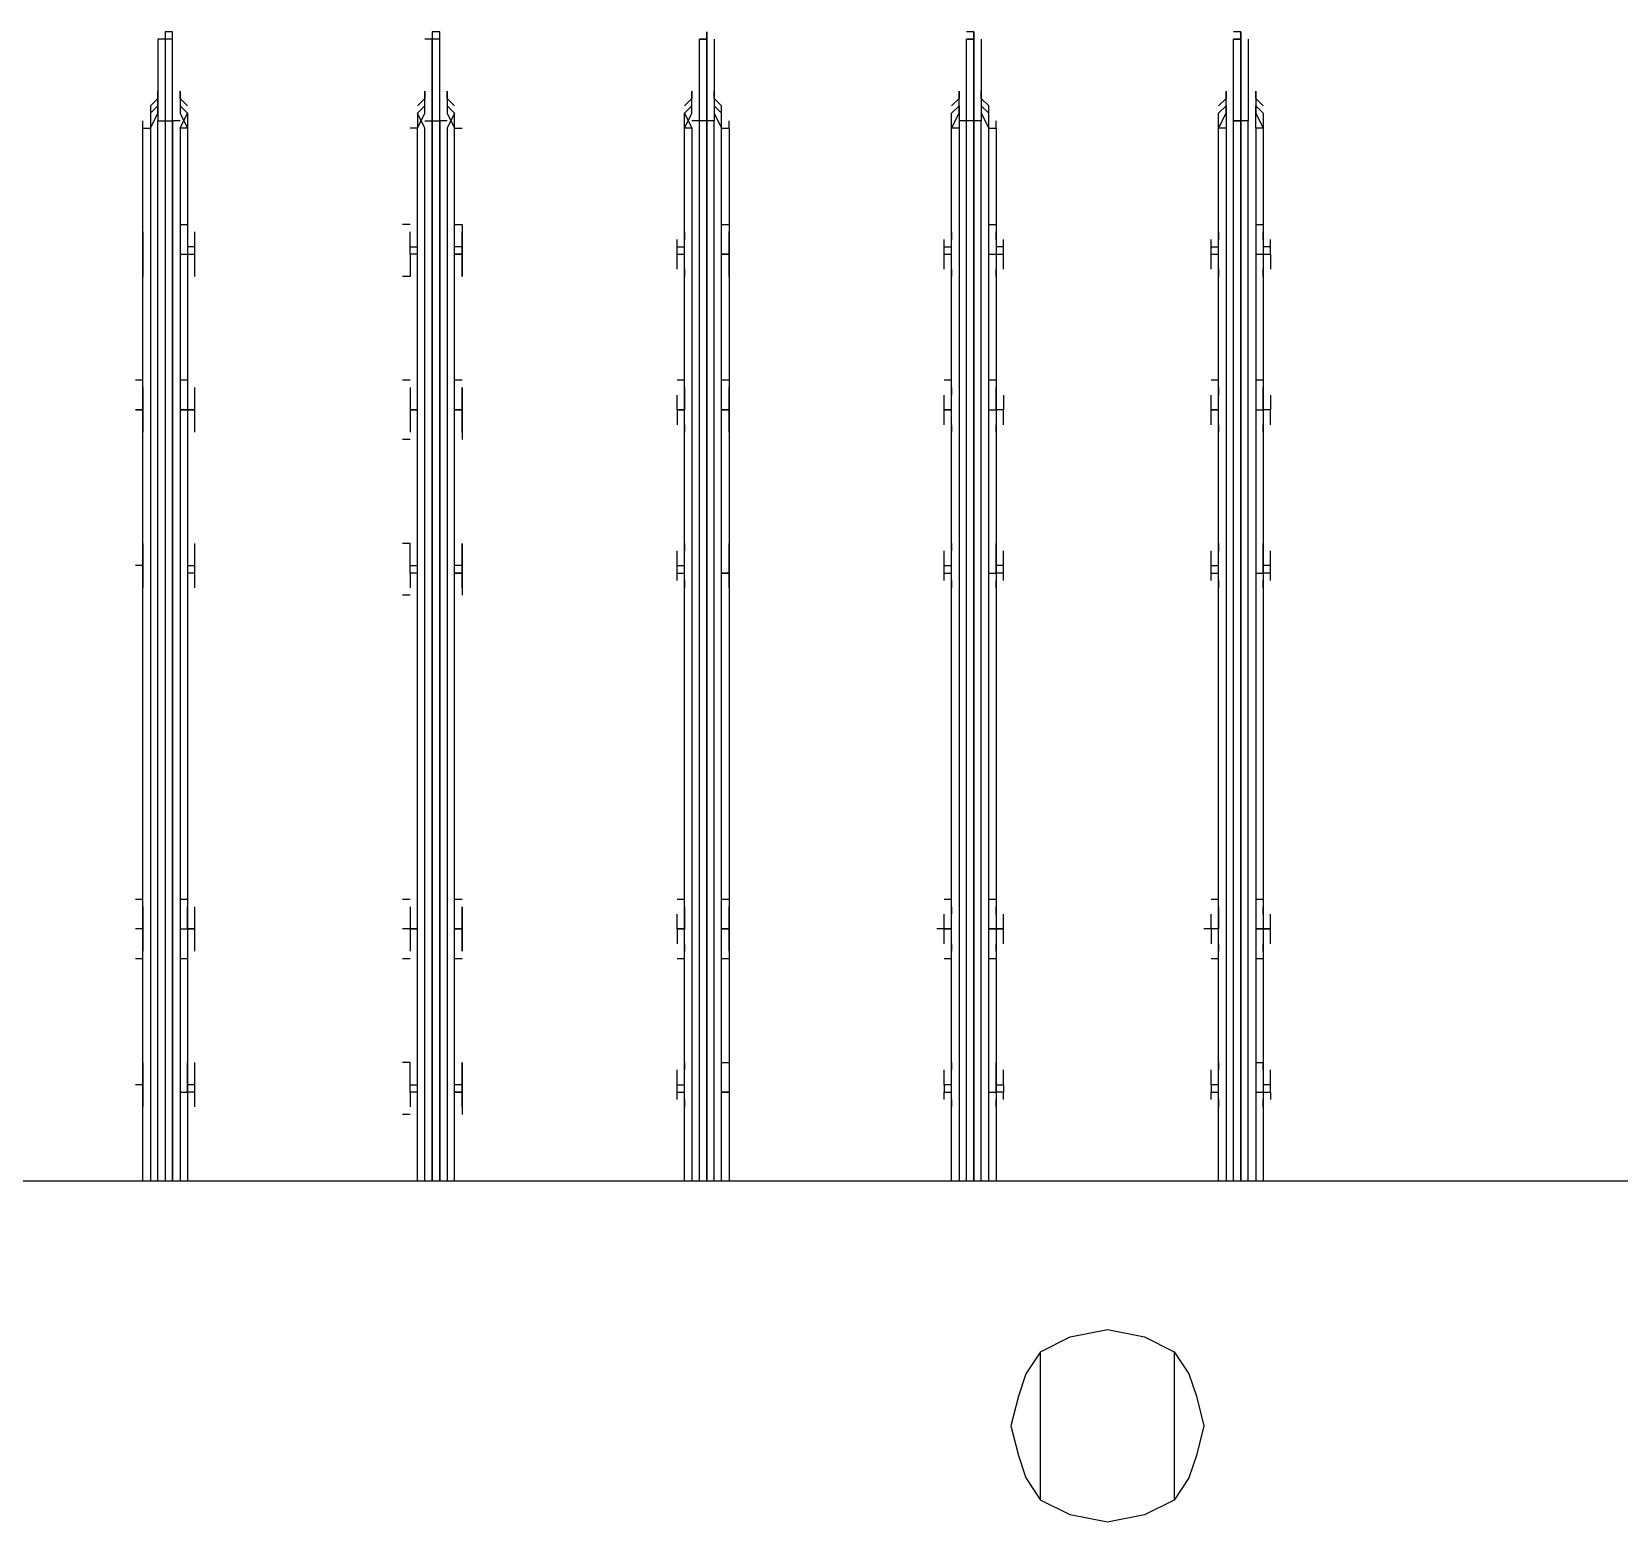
# Model space of a CAD drawing. Header units: metres. Extents: x 531277 to 531898, y 2673784 to 2674172.
# Drawn here: x 531483.1318 to 531483.4278, y 2673978.9355 to 2673979.2135 of the extents above; entities that cross this region are included whole.
import ezdxf

# ---------------------------------------------------------------- set-up
doc = ezdxf.new("R2010")
doc.units = ezdxf.units.M
doc.header["$MEASUREMENT"] = 0
doc.layers.add('IDT', color=7, linetype='Continuous')

# ---------------------------------------------------------------- blocks, each defined once
blk = doc.blocks.new('IDT')
at = {"layer": 'IDT', "color": 0, "lineweight": 25}
for p, q in [((16.72243, 15.22332), (16.72796, 15.22608)), ((16.72796, 15.22608), (16.73488, 15.22747)), ((16.73488, 15.22747), (16.7418, 15.22608)), ((16.7418, 15.22608), (16.74733, 15.22332)), ((16.71967, 15.21917), (16.72243, 15.22332)), ((16.72243, 15.19565), (16.72243, 15.22332)), ((16.74733, 15.22332), (16.74733, 15.19565)), ((16.75009, 15.21917), (16.74733, 15.22332)), ((16.71828, 15.21502), (16.71967, 15.21917)), ((16.75148, 15.21502), (16.75009, 15.21917)), ((16.7169, 15.20948), (16.71828, 15.21502)), ((16.75286, 15.20948), (16.75148, 15.21502)), ((16.71828, 15.20395), (16.7169, 15.20948)), ((16.75148, 15.20395), (16.75286, 15.20948)), ((16.71967, 15.1998), (16.71828, 15.20395)), ((16.75009, 15.1998), (16.75148, 15.20395)), ((16.72243, 15.19565), (16.71967, 15.1998)), ((16.74733, 15.19565), (16.75009, 15.1998)), ((16.72796, 15.19289), (16.72243, 15.19565)), ((16.74733, 15.19565), (16.7418, 15.19289)), ((16.73488, 15.1915), (16.72796, 15.19289)), ((16.7418, 15.19289), (16.73488, 15.1915)), ((16.63529, 15.16384), (17.21622, 15.16384)), ((16.70583, 14.96743), (16.70583, 15.16384)), ((16.70722, 14.96743), (16.70722, 15.16384)), ((16.7086, 15.16384), (16.7086, 14.96605)), ((16.70998, 14.96605), (16.70998, 15.16384)), ((16.70998, 15.16384), (16.70998, 14.96605)), ((16.71137, 15.16384), (16.71137, 14.96605)), ((16.71275, 14.96743), (16.71275, 15.16384)), ((16.71413, 15.16384), (16.71413, 14.96743)), ((16.75563, 14.96743), (16.75563, 15.16384)), ((16.75701, 15.16384), (16.75701, 14.96743)), ((16.75839, 15.16384), (16.75839, 14.96605)), ((16.75978, 15.16384), (16.75978, 14.96605)), ((16.75978, 14.96605), (16.75978, 15.16384)), ((16.76116, 15.16384), (16.76116, 14.96605)), ((16.76254, 14.96743), (16.76254, 15.16384)), ((16.76393, 15.16384), (16.76393, 14.96743)), ((16.80542, 14.96743), (16.80542, 15.16384)), ((16.8068, 15.16384), (16.8068, 14.96743)), ((16.80819, 15.16384), (16.80819, 14.96605)), ((16.80957, 15.16384), (16.80957, 14.96605)), ((16.80957, 14.96605), (16.80957, 15.16384)), ((16.81095, 15.16384), (16.81095, 14.96605)), ((16.81234, 14.96743), (16.81234, 15.16384)), ((16.81372, 15.16384), (16.81372, 14.96743)), ((16.8566, 15.16384), (16.8566, 14.96743)), ((16.85798, 14.96743), (16.85798, 15.16384)), ((16.85936, 14.96605), (16.85936, 15.16384)), ((16.85936, 15.16384), (16.85936, 14.96605)), ((16.86075, 14.96605), (16.86075, 15.16384)), ((16.86075, 15.16384), (16.86075, 14.96605)), ((16.86213, 15.16384), (16.86213, 14.96743)), ((16.86351, 15.16384), (16.86351, 14.96743)), ((16.90639, 14.96743), (16.90639, 15.16384)), ((16.90777, 14.96743), (16.90777, 15.16384)), ((16.90916, 14.96605), (16.90916, 15.16384)), ((16.90916, 15.16384), (16.90916, 14.96605)), ((16.91054, 14.96605), (16.91054, 15.16384)), ((16.91192, 15.16384), (16.91192, 14.96605)), ((16.91331, 14.96743), (16.91331, 15.16384)), ((16.91469, 15.16384), (16.91469, 14.96743)), ((16.70583, 15.14724), (16.70583, 15.15139)), ((16.70583, 15.15001), (16.70583, 15.14863)), ((16.71413, 15.15139), (16.71413, 15.14724)), ((16.71413, 15.14863), (16.71413, 15.15001)), ((16.75563, 15.14724), (16.75563, 15.15139)), ((16.75563, 15.15001), (16.75563, 15.14863)), ((16.76393, 15.15139), (16.76393, 15.14724)), ((16.76393, 15.14863), (16.76393, 15.15001)), ((16.80542, 15.14724), (16.80542, 15.15139)), ((16.80542, 15.14863), (16.80542, 15.15001)), ((16.81372, 15.15139), (16.81372, 15.14171)), ((16.81372, 15.14863), (16.81372, 15.15001)), ((16.85521, 15.14724), (16.85521, 15.15139)), ((16.85521, 15.15001), (16.85521, 15.14863)), ((16.86351, 15.15139), (16.86351, 15.14724)), ((16.8649, 15.15139), (16.86628, 15.15139)), ((16.8649, 15.14863), (16.8649, 15.15001)), ((16.90501, 15.15001), (16.90501, 15.14863)), ((16.90639, 15.14724), (16.90639, 15.15139)), ((16.91469, 15.15139), (16.91469, 15.14724)), ((16.91469, 15.14863), (16.91469, 15.15001)), ((16.70445, 15.14724), (16.70445, 15.14863)), ((16.70583, 15.14724), (16.70445, 15.14724)), ((16.70445, 15.14724), (16.70445, 15.14586)), ((16.70722, 15.14724), (16.70583, 15.14724)), ((16.70583, 15.14586), (16.70583, 15.14724)), ((16.71413, 15.14724), (16.71413, 15.14586)), ((16.71552, 15.14724), (16.71413, 15.14724)), ((16.71552, 15.14863), (16.71552, 15.14724)), ((16.71552, 15.14586), (16.71552, 15.14724)), ((16.75424, 15.14863), (16.75424, 15.14724)), ((16.75424, 15.14586), (16.75424, 15.14724)), ((16.75424, 15.14724), (16.75563, 15.14724)), ((16.75701, 15.14724), (16.75563, 15.14724)), ((16.75563, 15.14724), (16.75563, 15.14586)), ((16.76393, 15.14724), (16.76393, 15.14586)), ((16.76531, 15.14724), (16.76393, 15.14724)), ((16.76531, 15.14863), (16.76531, 15.14724)), ((16.76531, 15.14586), (16.76531, 15.14724)), ((16.80542, 15.14724), (16.80542, 15.14863)), ((16.80542, 15.14586), (16.80542, 15.14724)), ((16.80542, 15.14724), (16.8068, 15.14724)), ((16.8068, 15.14724), (16.80542, 15.14724)), ((16.80542, 15.14586), (16.80542, 15.14724)), ((16.8151, 15.14724), (16.81372, 15.14724)), ((16.8151, 15.14863), (16.8151, 15.14724)), ((16.8151, 15.14724), (16.8151, 15.14586)), ((16.85521, 15.14863), (16.85521, 15.14724)), ((16.85521, 15.14586), (16.85521, 15.14724)), ((16.85521, 15.14724), (16.8566, 15.14724)), ((16.8566, 15.14724), (16.85521, 15.14724)), ((16.85521, 15.14724), (16.85521, 15.14586)), ((16.86351, 15.14724), (16.86351, 15.14586)), ((16.86351, 15.14724), (16.8649, 15.14724)), ((16.8649, 15.14724), (16.8649, 15.14863)), ((16.8649, 15.14724), (16.8649, 15.14586)), ((16.90501, 15.14863), (16.90501, 15.14724)), ((16.90501, 15.14724), (16.90639, 15.14724)), ((16.90501, 15.14724), (16.90501, 15.14586)), ((16.90777, 15.14724), (16.90639, 15.14724)), ((16.90639, 15.14724), (16.90639, 15.14171)), ((16.91469, 15.14724), (16.91469, 15.14863)), ((16.91469, 15.14724), (16.91469, 15.14586)), ((16.91469, 15.14586), (16.91469, 15.14724)), ((16.70445, 15.14586), (16.70583, 15.14586)), ((16.70445, 15.14586), (16.70445, 15.14309)), ((16.70583, 15.14171), (16.70583, 15.14586)), ((16.70583, 15.14309), (16.70583, 15.14171)), ((16.71413, 15.14586), (16.71413, 15.14171)), ((16.71413, 15.14586), (16.71552, 15.14586)), ((16.71413, 15.14171), (16.71413, 15.14309)), ((16.71552, 15.14586), (16.71552, 15.14309)), ((16.75563, 15.14586), (16.75424, 15.14586)), ((16.75424, 15.14586), (16.75424, 15.14309)), ((16.75563, 15.14586), (16.75563, 15.14171)), ((16.75563, 15.14171), (16.75563, 15.14309)), ((16.76393, 15.14586), (16.76393, 15.14171)), ((16.76393, 15.14586), (16.76531, 15.14586)), ((16.76393, 15.14171), (16.76393, 15.14309)), ((16.76531, 15.14586), (16.76531, 15.14309)), ((16.80542, 15.14309), (16.80542, 15.14586)), ((16.80542, 15.14171), (16.80542, 15.14586)), ((16.80542, 15.14171), (16.80542, 15.14309)), ((16.8151, 15.14586), (16.81372, 15.14586)), ((16.81372, 15.14171), (16.81372, 15.14309)), ((16.8151, 15.14586), (16.8151, 15.14309)), ((16.85521, 15.14586), (16.85521, 15.14171)), ((16.85521, 15.14309), (16.85521, 15.14586)), ((16.85521, 15.14586), (16.8566, 15.14586)), ((16.85521, 15.14171), (16.85521, 15.14309)), ((16.86351, 15.14586), (16.86351, 15.14171)), ((16.8649, 15.14586), (16.86351, 15.14586)), ((16.8649, 15.14586), (16.8649, 15.14309)), ((16.8649, 15.14309), (16.8649, 15.14171)), ((16.90501, 15.14586), (16.90639, 15.14586)), ((16.90501, 15.14586), (16.90501, 15.14309)), ((16.90501, 15.14309), (16.90501, 15.14171)), ((16.91469, 15.14586), (16.91469, 15.14171)), ((16.91469, 15.14309), (16.91469, 15.14586)), ((16.91469, 15.14586), (16.91607, 15.14586)), ((16.91469, 15.14171), (16.91469, 15.14309)), ((16.70722, 15.14171), (16.70583, 15.14171)), ((16.8068, 15.14171), (16.80542, 15.14171)), ((16.8649, 15.14171), (16.86628, 15.14171)), ((16.70583, 15.12235), (16.70722, 15.12235)), ((16.71413, 15.12235), (16.71552, 15.12235)), ((16.75563, 15.12235), (16.75701, 15.12235)), ((16.76393, 15.12235), (16.76531, 15.12235)), ((16.80542, 15.12235), (16.8068, 15.12235)), ((16.81372, 15.12235), (16.8151, 15.12235)), ((16.85521, 15.12235), (16.8566, 15.12235)), ((16.8649, 15.12235), (16.86628, 15.12235)), ((16.90639, 15.12235), (16.90777, 15.12235)), ((16.91469, 15.12235), (16.91607, 15.12235)), ((16.70445, 15.11958), (16.70445, 15.11681)), ((16.70583, 15.11681), (16.70583, 15.12096)), ((16.70583, 15.12096), (16.70583, 15.11958)), ((16.71413, 15.11958), (16.71413, 15.12096)), ((16.71413, 15.12096), (16.71413, 15.11681)), ((16.71552, 15.11681), (16.71552, 15.11958)), ((16.75424, 15.11958), (16.75424, 15.11681)), ((16.75563, 15.11681), (16.75563, 15.12096)), ((16.75563, 15.12096), (16.75563, 15.11958)), ((16.76393, 15.11958), (16.76393, 15.12096)), ((16.76393, 15.12096), (16.76393, 15.11681)), ((16.76531, 15.11958), (16.76531, 15.11681)), ((16.80542, 15.11681), (16.80542, 15.12096)), ((16.80542, 15.12096), (16.80542, 15.11958)), ((16.80542, 15.11958), (16.80542, 15.11681)), ((16.81372, 15.11958), (16.81372, 15.12096)), ((16.81372, 15.12096), (16.81372, 15.11681)), ((16.8151, 15.11681), (16.8151, 15.11958)), ((16.85521, 15.11681), (16.85521, 15.12096)), ((16.85521, 15.12096), (16.85521, 15.11958)), ((16.85521, 15.11958), (16.85521, 15.11681)), ((16.86351, 15.12096), (16.86351, 15.11266)), ((16.8649, 15.11958), (16.8649, 15.12096)), ((16.8649, 15.11681), (16.8649, 15.11958)), ((16.90501, 15.12096), (16.90501, 15.11958)), ((16.90501, 15.11958), (16.90501, 15.11681)), ((16.90639, 15.11681), (16.90639, 15.12096)), ((16.91469, 15.11958), (16.91469, 15.12096)), ((16.91469, 15.12096), (16.91469, 15.11681)), ((16.91469, 15.11681), (16.91469, 15.11958)), ((16.70445, 15.11681), (16.70583, 15.11681)), ((16.70583, 15.11681), (16.70445, 15.11681)), ((16.70445, 15.11681), (16.70445, 15.11405)), ((16.70583, 15.11266), (16.70583, 15.11681)), ((16.70583, 15.11681), (16.70722, 15.11681)), ((16.70722, 15.11681), (16.70583, 15.11681)), ((16.71413, 15.11681), (16.71552, 15.11681)), ((16.71413, 15.11266), (16.71413, 15.11681)), ((16.71413, 15.11681), (16.71552, 15.11681)), ((16.71413, 15.11681), (16.71552, 15.11681)), ((16.71552, 15.11681), (16.71552, 15.11405)), ((16.71552, 15.11681), (16.7169, 15.11681)), ((16.75424, 15.11681), (16.75563, 15.11681)), ((16.75563, 15.11681), (16.75424, 15.11681)), ((16.75424, 15.11681), (16.75424, 15.11405)), ((16.75424, 15.11681), (16.75563, 15.11681)), ((16.75563, 15.11266), (16.75563, 15.11681)), ((16.75563, 15.11681), (16.75701, 15.11681)), ((16.75701, 15.11681), (16.75563, 15.11681)), ((16.76393, 15.11681), (16.76393, 15.11266)), ((16.76531, 15.11681), (16.76393, 15.11681)), ((16.76393, 15.11681), (16.76531, 15.11681)), ((16.76531, 15.11681), (16.76531, 15.11405)), ((16.76531, 15.11681), (16.76669, 15.11681)), ((16.80542, 15.11405), (16.80542, 15.11681)), ((16.80542, 15.11681), (16.8068, 15.11681)), ((16.8068, 15.11681), (16.80542, 15.11681)), ((16.80542, 15.11681), (16.80542, 15.11266)), ((16.81372, 15.11681), (16.8151, 15.11681)), ((16.8151, 15.11681), (16.81372, 15.11681)), ((16.81372, 15.11266), (16.81372, 15.11681)), ((16.81372, 15.11681), (16.8151, 15.11681)), ((16.8151, 15.11681), (16.8151, 15.11405)), ((16.85521, 15.11681), (16.85521, 15.11405)), ((16.85521, 15.11266), (16.85521, 15.11681)), ((16.85521, 15.11681), (16.8566, 15.11681)), ((16.8566, 15.11681), (16.85521, 15.11681)), ((16.85521, 15.11681), (16.8566, 15.11681)), ((16.8649, 15.11681), (16.86351, 15.11681)), ((16.86351, 15.11681), (16.8649, 15.11681)), ((16.8649, 15.11405), (16.8649, 15.11681)), ((16.8649, 15.11681), (16.86628, 15.11681)), ((16.90501, 15.11681), (16.90639, 15.11681)), ((16.90501, 15.11681), (16.90639, 15.11681)), ((16.90639, 15.11681), (16.90501, 15.11681)), ((16.90501, 15.11681), (16.90501, 15.11405)), ((16.90777, 15.11681), (16.90639, 15.11681)), ((16.90639, 15.11681), (16.90639, 15.11266)), ((16.91469, 15.11405), (16.91469, 15.11681)), ((16.91469, 15.11681), (16.91469, 15.11266)), ((16.91469, 15.11681), (16.91607, 15.11681)), ((16.70583, 15.11405), (16.70583, 15.11266)), ((16.71413, 15.11405), (16.71413, 15.11266)), ((16.75563, 15.11405), (16.75563, 15.11266)), ((16.76393, 15.11266), (16.76393, 15.11405)), ((16.80542, 15.11266), (16.80542, 15.11405)), ((16.81372, 15.11405), (16.81372, 15.11266)), ((16.85521, 15.11405), (16.85521, 15.11266)), ((16.8649, 15.11266), (16.8649, 15.11405)), ((16.90501, 15.11405), (16.90501, 15.11266)), ((16.91469, 15.11266), (16.91469, 15.11405)), ((16.70583, 15.11128), (16.70722, 15.11128)), ((16.71413, 15.11128), (16.71552, 15.11128)), ((16.75563, 15.11128), (16.75701, 15.11128)), ((16.76393, 15.11128), (16.76531, 15.11128)), ((16.80542, 15.11128), (16.8068, 15.11128)), ((16.81372, 15.11128), (16.8151, 15.11128)), ((16.85521, 15.11128), (16.8566, 15.11128)), ((16.8649, 15.11128), (16.86628, 15.11128)), ((16.90639, 15.11128), (16.90777, 15.11128)), ((16.91469, 15.11128), (16.91607, 15.11128)), ((16.70583, 15.05042), (16.70583, 15.05457)), ((16.71413, 15.05457), (16.71413, 15.05042)), ((16.75563, 15.05042), (16.75563, 15.05457)), ((16.76393, 15.05457), (16.76393, 15.04904)), ((16.80542, 15.05042), (16.80542, 15.05457)), ((16.81372, 15.05457), (16.81372, 15.04904)), ((16.85521, 15.05042), (16.85521, 15.05457)), ((16.86351, 15.05457), (16.86351, 15.05042)), ((16.8649, 15.05457), (16.86628, 15.05457)), ((16.90639, 15.05042), (16.90639, 15.05457)), ((16.91469, 15.05457), (16.91469, 15.05042)), ((16.70445, 15.05181), (16.70445, 15.05042)), ((16.70583, 15.05319), (16.70583, 15.05181)), ((16.71413, 15.05181), (16.71413, 15.05319)), ((16.71552, 15.05181), (16.71552, 15.05042)), ((16.75424, 15.05181), (16.75424, 15.05042)), ((16.75563, 15.05319), (16.75563, 15.05181)), ((16.76393, 15.05181), (16.76393, 15.05319)), ((16.76531, 15.05181), (16.76531, 15.05042)), ((16.80542, 15.05319), (16.80542, 15.05181)), ((16.80542, 15.05181), (16.80542, 15.05042)), ((16.81372, 15.05181), (16.81372, 15.05319)), ((16.8151, 15.05181), (16.8151, 15.05042)), ((16.85521, 15.05319), (16.85521, 15.05181)), ((16.85521, 15.05181), (16.85521, 15.05042)), ((16.8649, 15.05181), (16.8649, 15.05319)), ((16.8649, 15.05042), (16.8649, 15.05181)), ((16.90501, 15.05319), (16.90501, 15.05181)), ((16.90501, 15.05181), (16.90501, 15.05042)), ((16.91469, 15.05181), (16.91469, 15.05319)), ((16.91469, 15.05042), (16.91469, 15.05181)), ((16.70445, 15.05042), (16.70583, 15.05042)), ((16.70445, 15.05042), (16.70445, 15.04904)), ((16.70445, 15.04904), (16.70583, 15.04904)), ((16.70445, 15.04904), (16.70445, 15.04627)), ((16.70722, 15.05042), (16.70583, 15.05042)), ((16.70583, 15.05042), (16.70583, 15.04904)), ((16.70583, 15.04904), (16.70583, 15.04489)), ((16.71413, 15.05042), (16.71413, 15.04904)), ((16.71552, 15.05042), (16.71413, 15.05042)), ((16.71413, 15.04904), (16.71413, 15.04489)), ((16.71552, 15.04904), (16.71413, 15.04904)), ((16.71552, 15.05042), (16.71552, 15.04904)), ((16.71552, 15.04904), (16.71552, 15.04627)), ((16.75424, 15.05042), (16.75563, 15.05042)), ((16.75424, 15.05042), (16.75424, 15.04904)), ((16.75424, 15.04904), (16.75563, 15.04904)), ((16.75424, 15.04904), (16.75424, 15.04627)), ((16.75701, 15.05042), (16.75563, 15.05042)), ((16.75563, 15.05042), (16.75563, 15.04904)), ((16.75563, 15.04904), (16.75563, 15.04489)), ((16.76531, 15.05042), (16.76393, 15.05042)), ((16.76393, 15.04904), (16.76393, 15.04489)), ((16.76531, 15.04904), (16.76393, 15.04904)), ((16.76531, 15.05042), (16.76531, 15.04904)), ((16.76531, 15.04904), (16.76531, 15.04627)), ((16.80542, 15.05042), (16.80542, 15.04489)), ((16.80542, 15.04627), (16.80542, 15.05042)), ((16.80542, 15.05042), (16.8068, 15.05042)), ((16.8068, 15.05042), (16.80542, 15.05042)), ((16.8151, 15.05042), (16.81372, 15.05042)), ((16.81372, 15.04904), (16.81372, 15.04489)), ((16.8151, 15.04904), (16.81372, 15.04904)), ((16.8151, 15.05042), (16.8151, 15.04904)), ((16.8151, 15.04904), (16.8151, 15.04627)), ((16.85521, 15.04904), (16.85521, 15.05042)), ((16.85521, 15.05042), (16.8566, 15.05042)), ((16.8566, 15.05042), (16.85521, 15.05042)), ((16.85521, 15.05042), (16.85521, 15.04904)), ((16.85521, 15.04904), (16.85521, 15.04489)), ((16.85521, 15.04627), (16.85521, 15.04904)), ((16.85521, 15.04904), (16.8566, 15.04904)), ((16.86351, 15.05042), (16.86351, 15.04904)), ((16.86351, 15.05042), (16.8649, 15.05042)), ((16.86351, 15.04904), (16.86351, 15.04489)), ((16.8649, 15.04904), (16.86351, 15.04904)), ((16.8649, 15.05042), (16.8649, 15.04904)), ((16.8649, 15.04904), (16.8649, 15.04627)), ((16.90501, 15.05042), (16.90639, 15.05042)), ((16.90501, 15.05042), (16.90501, 15.04904)), ((16.90639, 15.04904), (16.90501, 15.04904)), ((16.90501, 15.04904), (16.90501, 15.04627)), ((16.90639, 15.04904), (16.90639, 15.05042)), ((16.90639, 15.04489), (16.90639, 15.04904)), ((16.91469, 15.05042), (16.91469, 15.04489)), ((16.91469, 15.04904), (16.91469, 15.05042)), ((16.91469, 15.04627), (16.91469, 15.04904)), ((16.91469, 15.04904), (16.91607, 15.04904)), ((16.70583, 15.04489), (16.70583, 15.04627)), ((16.71413, 15.04489), (16.71413, 15.04627)), ((16.75563, 15.04489), (16.75563, 15.04627)), ((16.76393, 15.04489), (16.76393, 15.04627)), ((16.80542, 15.04489), (16.80542, 15.04627)), ((16.81372, 15.04489), (16.81372, 15.04627)), ((16.85521, 15.04489), (16.85521, 15.04627)), ((16.8649, 15.04627), (16.8649, 15.04489)), ((16.90501, 15.04627), (16.90501, 15.04489)), ((16.91469, 15.04489), (16.91469, 15.04627)), ((16.8649, 15.04489), (16.86628, 15.04489)), ((16.70583, 15.01999), (16.70583, 15.02553)), ((16.71413, 15.02553), (16.71413, 15.01999)), ((16.75563, 15.01999), (16.75563, 15.02553)), ((16.76393, 15.02553), (16.76393, 15.01584)), ((16.80542, 15.01999), (16.80542, 15.02553)), ((16.81372, 15.02553), (16.81372, 15.01999)), ((16.85521, 15.01999), (16.85521, 15.02553)), ((16.86351, 15.02553), (16.86351, 15.01999)), ((16.8649, 15.02553), (16.86628, 15.02553)), ((16.90639, 15.01999), (16.90639, 15.02553)), ((16.91469, 15.02553), (16.91469, 15.01999)), ((16.70445, 15.02276), (16.70445, 15.01999)), ((16.70583, 15.02414), (16.70583, 15.02276)), ((16.71413, 15.02276), (16.71413, 15.02414)), ((16.71552, 15.02276), (16.71552, 15.01999)), ((16.75424, 15.02276), (16.75424, 15.01999)), ((16.75563, 15.02414), (16.75563, 15.02276)), ((16.76393, 15.02276), (16.76393, 15.02414)), ((16.76531, 15.02276), (16.76531, 15.01999)), ((16.80542, 15.02414), (16.80542, 15.02276)), ((16.80542, 15.02276), (16.80542, 15.01999)), ((16.81372, 15.02276), (16.81372, 15.02414)), ((16.8151, 15.01999), (16.8151, 15.02276)), ((16.85521, 15.02414), (16.85521, 15.02276)), ((16.85521, 15.02276), (16.85521, 15.01999)), ((16.8649, 15.02276), (16.8649, 15.02414)), ((16.8649, 15.01999), (16.8649, 15.02276)), ((16.90501, 15.02414), (16.90501, 15.02276)), ((16.90501, 15.02276), (16.90501, 15.01999)), ((16.91469, 15.02276), (16.91469, 15.02414)), ((16.91469, 15.01999), (16.91469, 15.02276)), ((16.70445, 15.01999), (16.70583, 15.01999)), ((16.70445, 15.01723), (16.70445, 15.01999)), ((16.70445, 15.01999), (16.70583, 15.01999)), ((16.70722, 15.01999), (16.70583, 15.01999)), ((16.70583, 15.01999), (16.70583, 15.01584)), ((16.71413, 15.01999), (16.71413, 15.01584)), ((16.71552, 15.01999), (16.71413, 15.01999)), ((16.71413, 15.01999), (16.71552, 15.01999)), ((16.71552, 15.01999), (16.71552, 15.01723)), ((16.75424, 15.01999), (16.75563, 15.01999)), ((16.75424, 15.01723), (16.75424, 15.01999)), ((16.75424, 15.01999), (16.75563, 15.01999)), ((16.75701, 15.01999), (16.75563, 15.01999)), ((16.75563, 15.01999), (16.75563, 15.01584)), ((16.76531, 15.01999), (16.76393, 15.01999)), ((16.76393, 15.01999), (16.76531, 15.01999)), ((16.76531, 15.01999), (16.76393, 15.01999)), ((16.76531, 15.01999), (16.76531, 15.01723)), ((16.80542, 15.01999), (16.80542, 15.01723)), ((16.80542, 15.01584), (16.80542, 15.01999)), ((16.80542, 15.01999), (16.8068, 15.01999)), ((16.8068, 15.01999), (16.80542, 15.01999)), ((16.8068, 15.01999), (16.80542, 15.01999)), ((16.80542, 15.01999), (16.8068, 15.01999)), ((16.81372, 15.01999), (16.8151, 15.01999)), ((16.8151, 15.01999), (16.81372, 15.01999)), ((16.81372, 15.01584), (16.81372, 15.01999)), ((16.81372, 15.01999), (16.8151, 15.01999)), ((16.8151, 15.01999), (16.8151, 15.01723)), ((16.85521, 15.01999), (16.85521, 15.01723)), ((16.85521, 15.01584), (16.85521, 15.01999)), ((16.85521, 15.01999), (16.8566, 15.01999)), ((16.8566, 15.01999), (16.85521, 15.01999)), ((16.85521, 15.01999), (16.8566, 15.01999)), ((16.8566, 15.01999), (16.85521, 15.01999)), ((16.85521, 15.01999), (16.8566, 15.01999)), ((16.86351, 15.01999), (16.86351, 15.01584)), ((16.8649, 15.01999), (16.86351, 15.01999)), ((16.86351, 15.01999), (16.8649, 15.01999)), ((16.8649, 15.01723), (16.8649, 15.01999)), ((16.90501, 15.01999), (16.90639, 15.01999)), ((16.90639, 15.01999), (16.90501, 15.01999)), ((16.90501, 15.01999), (16.90501, 15.01723)), ((16.90639, 15.01584), (16.90639, 15.01999)), ((16.90639, 15.01999), (16.90777, 15.01999)), ((16.90777, 15.01999), (16.90639, 15.01999)), ((16.91469, 15.01999), (16.91607, 15.01999)), ((16.91607, 15.01999), (16.91469, 15.01999)), ((16.91469, 15.01999), (16.91469, 15.01723)), ((16.91469, 15.01584), (16.91469, 15.01999)), ((16.70583, 15.01584), (16.70583, 15.01723)), ((16.71413, 15.01584), (16.71413, 15.01723)), ((16.75563, 15.01584), (16.75563, 15.01723)), ((16.76393, 15.01584), (16.76393, 15.01723)), ((16.80542, 15.01723), (16.80542, 15.01584)), ((16.81372, 15.01723), (16.81372, 15.01584)), ((16.85521, 15.01723), (16.85521, 15.01584)), ((16.8649, 15.01584), (16.8649, 15.01723)), ((16.90501, 15.01723), (16.90501, 15.01584)), ((16.91469, 15.01723), (16.91469, 15.01584)), ((16.70583, 15.01446), (16.70722, 15.01446)), ((16.71413, 15.01446), (16.71552, 15.01446)), ((16.75563, 15.01446), (16.75701, 15.01446)), ((16.76393, 15.01446), (16.76531, 15.01446)), ((16.80542, 15.01446), (16.8068, 15.01446)), ((16.81372, 15.01446), (16.8151, 15.01446)), ((16.85521, 15.01446), (16.8566, 15.01446)), ((16.8649, 15.01446), (16.86628, 15.01446)), ((16.90639, 15.01446), (16.90777, 15.01446)), ((16.91469, 15.01446), (16.91607, 15.01446)), ((16.70583, 14.99095), (16.70583, 14.9951)), ((16.70583, 14.9951), (16.70583, 14.99371)), ((16.71413, 14.99371), (16.71413, 14.9951)), ((16.71413, 14.9951), (16.71413, 14.99095)), ((16.75563, 14.99095), (16.75563, 14.9951)), ((16.75563, 14.9951), (16.75563, 14.99371)), ((16.76393, 14.99371), (16.76393, 14.9951)), ((16.76393, 14.9951), (16.76393, 14.99095)), ((16.80542, 14.99095), (16.80542, 14.9951)), ((16.80542, 14.9951), (16.80542, 14.99371)), ((16.81372, 14.99371), (16.81372, 14.9951)), ((16.81372, 14.9951), (16.81372, 14.99095)), ((16.85521, 14.99371), (16.85521, 14.9951)), ((16.85521, 14.9951), (16.85521, 14.99095)), ((16.86351, 14.9951), (16.86351, 14.99095)), ((16.8649, 14.99371), (16.8649, 14.9951)), ((16.8649, 14.9951), (16.86628, 14.9951)), ((16.90501, 14.9951), (16.90501, 14.99371)), ((16.90639, 14.99095), (16.90639, 14.9951)), ((16.91469, 14.99371), (16.91469, 14.9951)), ((16.91469, 14.9951), (16.91469, 14.99095)), ((16.70445, 14.99095), (16.70445, 14.99371)), ((16.71552, 14.99371), (16.71552, 14.99095)), ((16.75424, 14.99371), (16.75424, 14.99095)), ((16.76531, 14.99371), (16.76531, 14.99095)), ((16.80542, 14.99371), (16.80542, 14.99095)), ((16.8151, 14.99371), (16.8151, 14.99095)), ((16.85521, 14.99095), (16.85521, 14.99371)), ((16.8649, 14.99095), (16.8649, 14.99371)), ((16.90501, 14.99371), (16.90501, 14.99095)), ((16.91469, 14.98956), (16.91469, 14.99371)), ((16.70583, 14.99095), (16.70445, 14.99095)), ((16.70445, 14.99095), (16.70445, 14.98956)), ((16.70445, 14.98956), (16.70583, 14.98956)), ((16.70445, 14.98956), (16.70445, 14.98818)), ((16.70722, 14.99095), (16.70583, 14.99095)), ((16.70583, 14.98956), (16.70583, 14.99095)), ((16.70583, 14.98541), (16.70583, 14.98956)), ((16.71413, 14.99095), (16.71413, 14.98956)), ((16.71552, 14.99095), (16.71413, 14.99095)), ((16.71413, 14.98956), (16.71413, 14.98541)), ((16.71552, 14.98956), (16.71413, 14.98956)), ((16.71552, 14.99095), (16.71552, 14.98956)), ((16.71552, 14.98956), (16.71552, 14.98818)), ((16.75563, 14.99095), (16.75424, 14.99095)), ((16.75424, 14.99095), (16.75424, 14.98956)), ((16.75424, 14.98956), (16.75563, 14.98956)), ((16.75424, 14.98956), (16.75424, 14.98818)), ((16.75701, 14.99095), (16.75563, 14.99095)), ((16.75563, 14.98956), (16.75563, 14.99095)), ((16.75563, 14.98541), (16.75563, 14.98956)), ((16.76393, 14.99095), (16.76393, 14.98956)), ((16.76531, 14.99095), (16.76393, 14.99095)), ((16.76393, 14.98956), (16.76393, 14.98541)), ((16.76531, 14.98956), (16.76393, 14.98956)), ((16.76531, 14.99095), (16.76531, 14.98956)), ((16.76531, 14.98956), (16.76531, 14.98818)), ((16.80542, 14.99095), (16.8068, 14.99095)), ((16.8068, 14.99095), (16.80542, 14.99095)), ((16.80542, 14.98956), (16.80542, 14.99095)), ((16.80542, 14.99095), (16.80542, 14.98956)), ((16.80542, 14.98541), (16.80542, 14.98956)), ((16.80542, 14.98956), (16.80542, 14.98818)), ((16.81372, 14.99095), (16.81372, 14.98956)), ((16.8151, 14.99095), (16.81372, 14.99095)), ((16.81372, 14.98956), (16.81372, 14.98541)), ((16.8151, 14.98956), (16.81372, 14.98956)), ((16.8151, 14.99095), (16.8151, 14.98956)), ((16.8151, 14.98956), (16.8151, 14.98818)), ((16.85521, 14.98956), (16.85521, 14.99095)), ((16.85521, 14.99095), (16.8566, 14.99095)), ((16.8566, 14.99095), (16.85521, 14.99095)), ((16.85521, 14.99095), (16.85521, 14.98818)), ((16.85521, 14.98541), (16.85521, 14.98956)), ((16.85521, 14.98956), (16.8566, 14.98956)), ((16.86351, 14.99095), (16.8649, 14.99095)), ((16.86351, 14.99095), (16.86351, 14.98541)), ((16.8649, 14.98956), (16.86351, 14.98956)), ((16.8649, 14.99095), (16.8649, 14.98956)), ((16.8649, 14.98956), (16.8649, 14.98818)), ((16.90639, 14.99095), (16.90501, 14.99095)), ((16.90501, 14.99095), (16.90501, 14.98956)), ((16.90501, 14.98956), (16.90639, 14.98956)), ((16.90501, 14.98956), (16.90501, 14.98818)), ((16.90777, 14.99095), (16.90639, 14.99095)), ((16.90639, 14.98956), (16.90639, 14.99095)), ((16.90639, 14.98541), (16.90639, 14.98956)), ((16.91469, 14.99095), (16.91469, 14.98956)), ((16.91469, 14.98818), (16.91469, 14.98956)), ((16.91469, 14.98956), (16.91469, 14.98541)), ((16.70583, 14.98818), (16.70583, 14.9868)), ((16.71413, 14.9868), (16.71413, 14.98818)), ((16.75563, 14.98818), (16.75563, 14.9868)), ((16.76393, 14.9868), (16.76393, 14.98818)), ((16.80542, 14.98818), (16.80542, 14.9868)), ((16.81372, 14.9868), (16.81372, 14.98818)), ((16.85521, 14.98818), (16.85521, 14.9868)), ((16.8649, 14.98818), (16.8649, 14.9868)), ((16.90501, 14.98818), (16.90501, 14.9868)), ((16.91469, 14.9868), (16.91469, 14.98818)), ((16.70722, 14.98541), (16.70583, 14.98541)), ((16.75701, 14.98541), (16.75563, 14.98541)), ((16.8068, 14.98541), (16.80542, 14.98541)), ((16.8566, 14.98541), (16.85521, 14.98541)), ((16.8649, 14.98541), (16.86628, 14.98541)), ((16.90777, 14.98541), (16.90639, 14.98541)), ((16.70722, 14.96467), (16.70583, 14.96743)), ((16.70583, 14.96743), (16.70722, 14.96743)), ((16.70583, 14.96605), (16.70583, 14.96743)), ((16.70583, 14.96467), (16.70583, 14.96605)), ((16.70722, 14.96743), (16.70722, 14.96328)), ((16.7086, 14.96605), (16.70998, 14.96605)), ((16.7086, 14.95084), (16.7086, 14.96605)), ((16.70998, 14.96605), (16.71137, 14.96605)), ((16.71137, 14.96605), (16.70998, 14.96605)), ((16.70998, 14.96605), (16.70998, 14.94945)), ((16.70998, 14.94945), (16.70998, 14.96605)), ((16.71137, 14.96605), (16.71137, 14.95084)), ((16.71413, 14.96743), (16.71275, 14.96467)), ((16.71275, 14.96328), (16.71275, 14.96743)), ((16.71275, 14.96743), (16.71413, 14.96743)), ((16.71413, 14.96743), (16.71413, 14.96605)), ((16.71413, 14.96605), (16.71413, 14.96467)), ((16.75701, 14.96743), (16.75563, 14.96743)), ((16.75563, 14.96743), (16.75563, 14.96605)), ((16.75701, 14.96743), (16.75701, 14.96328)), ((16.75839, 14.96467), (16.75701, 14.96743)), ((16.75701, 14.96605), (16.75701, 14.96467)), ((16.75839, 14.96605), (16.75978, 14.96605)), ((16.75839, 14.95084), (16.75839, 14.96605)), ((16.75978, 14.96605), (16.76116, 14.96605)), ((16.75978, 14.96605), (16.75978, 14.94945)), ((16.75978, 14.94945), (16.75978, 14.96605)), ((16.76116, 14.96605), (16.76116, 14.95084)), ((16.76116, 14.96605), (16.76254, 14.96605)), ((16.76393, 14.96743), (16.76254, 14.96467)), ((16.76254, 14.96328), (16.76254, 14.96743)), ((16.76254, 14.96743), (16.76393, 14.96743)), ((16.76393, 14.96743), (16.76393, 14.96605)), ((16.76393, 14.96605), (16.76393, 14.96467)), ((16.8068, 14.96743), (16.80542, 14.96743)), ((16.80542, 14.96743), (16.80542, 14.96605)), ((16.8068, 14.96743), (16.8068, 14.96328)), ((16.80819, 14.96467), (16.8068, 14.96743)), ((16.8068, 14.96605), (16.8068, 14.96467)), ((16.80819, 14.96605), (16.80957, 14.96605)), ((16.80819, 14.95084), (16.80819, 14.96605)), ((16.80957, 14.96605), (16.81095, 14.96605)), ((16.80957, 14.96605), (16.80957, 14.94945)), ((16.80957, 14.94945), (16.80957, 14.96605)), ((16.81095, 14.96605), (16.81095, 14.95084)), ((16.81095, 14.96605), (16.81234, 14.96605)), ((16.81372, 14.96743), (16.81234, 14.96467)), ((16.81372, 14.96467), (16.81234, 14.96743)), ((16.81234, 14.96743), (16.81372, 14.96743)), ((16.81372, 14.96743), (16.81372, 14.96605)), ((16.81372, 14.96605), (16.81372, 14.96467)), ((16.8566, 14.96743), (16.85521, 14.96743)), ((16.85798, 14.96467), (16.8566, 14.96743)), ((16.8566, 14.96743), (16.8566, 14.96605)), ((16.8566, 14.96467), (16.85798, 14.96743)), ((16.8566, 14.96605), (16.8566, 14.96467)), ((16.85798, 14.96605), (16.85936, 14.96605)), ((16.85936, 14.96605), (16.85936, 14.95084)), ((16.86075, 14.96605), (16.85936, 14.96605)), ((16.85936, 14.96605), (16.85936, 14.94945)), ((16.86213, 14.96605), (16.86075, 14.96605)), ((16.86075, 14.94945), (16.86075, 14.96605)), ((16.86075, 14.96605), (16.86075, 14.95084)), ((16.86351, 14.96743), (16.86213, 14.96467)), ((16.86213, 14.96743), (16.86351, 14.96467)), ((16.86351, 14.96605), (16.86351, 14.96743)), ((16.86351, 14.96743), (16.8649, 14.96743)), ((16.86351, 14.96467), (16.86351, 14.96605)), ((16.90777, 14.96467), (16.90639, 14.96743)), ((16.90639, 14.96743), (16.90777, 14.96743)), ((16.90777, 14.96743), (16.90639, 14.96467)), ((16.90639, 14.96605), (16.90639, 14.96743)), ((16.90639, 14.96467), (16.90639, 14.96605)), ((16.90777, 14.96605), (16.90916, 14.96605)), ((16.90916, 14.96605), (16.90916, 14.95084)), ((16.91054, 14.96605), (16.90916, 14.96605)), ((16.90916, 14.96605), (16.90916, 14.94945)), ((16.91192, 14.96605), (16.91054, 14.96605)), ((16.91054, 14.94945), (16.91054, 14.96605)), ((16.91331, 14.96743), (16.91192, 14.96467)), ((16.91192, 14.95084), (16.91192, 14.96605)), ((16.91469, 14.96743), (16.91331, 14.96743)), ((16.91331, 14.96328), (16.91331, 14.96743)), ((16.91331, 14.96467), (16.91331, 14.96605)), ((16.91469, 14.96743), (16.91469, 14.96605)), ((16.70722, 14.96328), (16.70583, 14.96467)), ((16.70583, 14.96328), (16.70722, 14.9619)), ((16.70722, 14.96052), (16.70722, 14.96467)), ((16.71275, 14.96467), (16.71275, 14.96052)), ((16.71413, 14.96467), (16.71275, 14.96328)), ((16.71275, 14.9619), (16.71413, 14.96328)), ((16.75701, 14.96467), (16.75839, 14.96328)), ((16.75701, 14.96328), (16.75839, 14.9619)), ((16.75839, 14.96052), (16.75839, 14.96467)), ((16.76254, 14.96467), (16.76254, 14.96052)), ((16.76393, 14.96467), (16.76254, 14.96328)), ((16.76254, 14.9619), (16.76393, 14.96328)), ((16.8068, 14.96467), (16.80819, 14.96328)), ((16.8068, 14.96328), (16.80819, 14.9619)), ((16.80819, 14.96052), (16.80819, 14.96467)), ((16.81234, 14.96467), (16.81234, 14.96052)), ((16.81372, 14.96467), (16.81234, 14.96328)), ((16.81234, 14.96328), (16.81372, 14.96467)), ((16.81234, 14.9619), (16.81372, 14.96328)), ((16.8566, 14.96467), (16.85798, 14.96328)), ((16.85798, 14.96328), (16.8566, 14.96467)), ((16.8566, 14.96328), (16.85798, 14.9619)), ((16.85798, 14.96052), (16.85798, 14.96467)), ((16.86213, 14.96467), (16.86213, 14.96052)), ((16.86351, 14.96467), (16.86213, 14.96328)), ((16.86213, 14.96328), (16.86351, 14.96467)), ((16.86213, 14.9619), (16.86351, 14.96328)), ((16.90639, 14.96467), (16.90777, 14.96328)), ((16.90777, 14.96328), (16.90639, 14.96467)), ((16.90639, 14.96328), (16.90777, 14.9619)), ((16.90777, 14.96052), (16.90777, 14.96467)), ((16.91192, 14.96467), (16.91192, 14.96052)), ((16.91192, 14.96328), (16.91331, 14.96467)), ((16.91192, 14.9619), (16.91331, 14.96328)), ((16.70722, 14.9619), (16.70722, 14.96052)), ((16.71275, 14.96052), (16.71275, 14.9619)), ((16.75839, 14.9619), (16.75839, 14.96052)), ((16.76254, 14.96052), (16.76254, 14.9619)), ((16.80819, 14.9619), (16.80819, 14.96052)), ((16.81234, 14.96052), (16.81234, 14.9619)), ((16.85798, 14.9619), (16.85798, 14.96052)), ((16.86213, 14.96052), (16.86213, 14.9619)), ((16.90777, 14.9619), (16.90777, 14.96052)), ((16.91192, 14.96052), (16.91192, 14.9619)), ((16.71137, 14.95084), (16.70998, 14.95084)), ((16.70998, 14.95084), (16.71137, 14.95084)), ((16.76116, 14.95084), (16.75978, 14.95084)), ((16.75978, 14.95084), (16.76116, 14.95084)), ((16.81095, 14.95084), (16.80957, 14.95084)), ((16.80957, 14.95084), (16.81095, 14.95084)), ((16.85936, 14.95084), (16.86075, 14.95084)), ((16.86075, 14.95084), (16.86213, 14.95084)), ((16.90916, 14.95084), (16.91054, 14.95084)), ((16.91054, 14.95084), (16.91192, 14.95084)), ((16.70998, 14.94945), (16.71137, 14.94945)), ((16.75978, 14.94945), (16.76116, 14.94945)), ((16.85936, 14.94945), (16.86075, 14.94945)), ((16.90916, 14.94945), (16.91054, 14.94945))]:
    blk.add_line(p, q, dxfattribs=at)

msp = doc.modelspace()

# ---------------------------------------------------------------- block references
at = {"layer": 'IDT', "color": 8, "rotation": 180}
msp.add_blockref('IDT', (531500.06728, 2673994.16297), dxfattribs=at)

doc.saveas('drawing.dxf')
